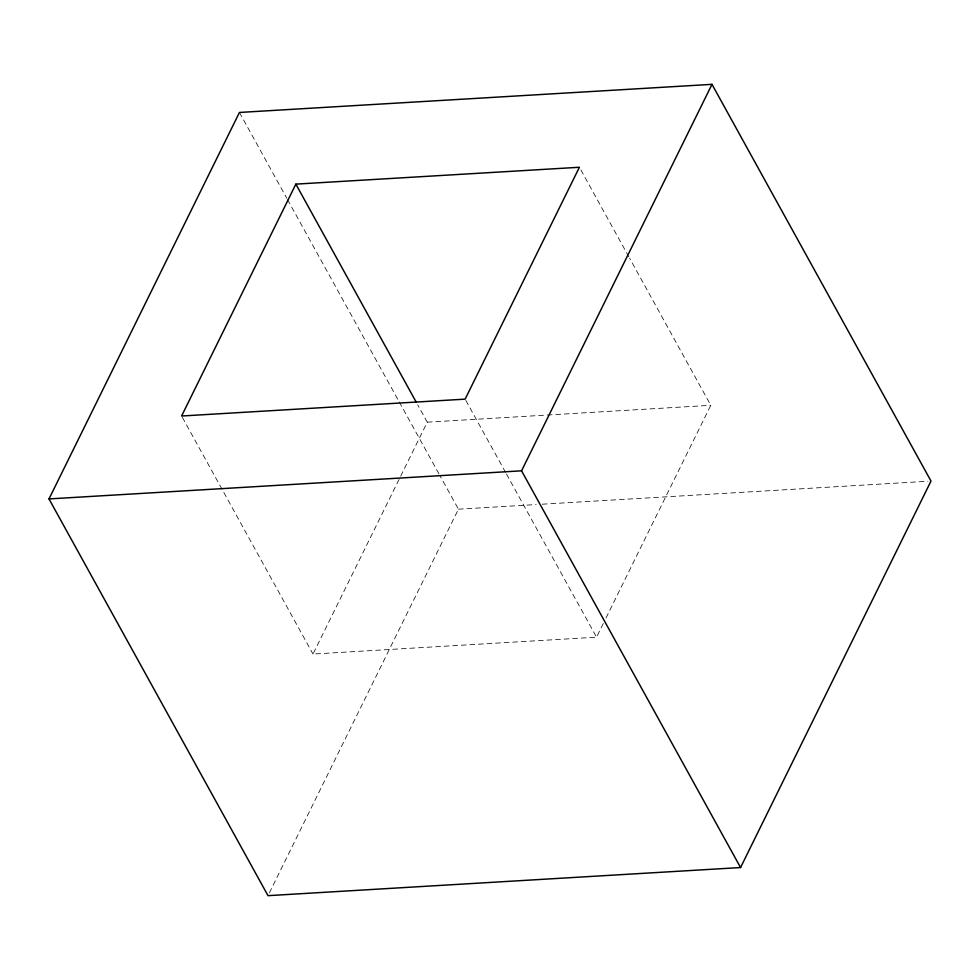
<?xml version="1.0" encoding="UTF-8"?>
<svg xmlns="http://www.w3.org/2000/svg" width="980" height="980" viewBox="0 0 980 980"><rect width="100%" height="100%" fill="white"/><g stroke="black" fill="none" stroke-linecap="round" stroke-linejoin="round"><path stroke-width="0.73" stroke-dasharray="4.9 3.68" d="M603.3 623.464L596.538 637.184L313 654.052L427.268 422.172L417.664 404.777M269.353 892.915L458.444 509.184L439.947 475.68M606.008 617.976L710.794 405.291L629.601 258.193M427.268 422.172L710.794 405.291M458.444 509.184L536.183 504.565M542.283 504.198L927.95 481.254M580.871 169.932L628.854 256.858M465.88 400.477L505.741 472.691M506.476 474.026L596.538 637.184M239.439 112.455L286.785 198.242M287.532 199.577L398.505 400.624M399.252 401.959L439.199 474.332M182.341 417.358L313 654.052"/><path stroke-width="1.47" d="M49 498.93L239.439 112.455L711.995 84.341L931 481.07L740.562 867.545L268.006 895.659L49 498.93L521.556 470.817L711.995 84.341M295.862 184.13L181.594 416.01L465.132 399.142L579.401 167.262L295.862 184.13L416.194 402.106M521.556 470.817L740.562 867.545"/></g></svg>
